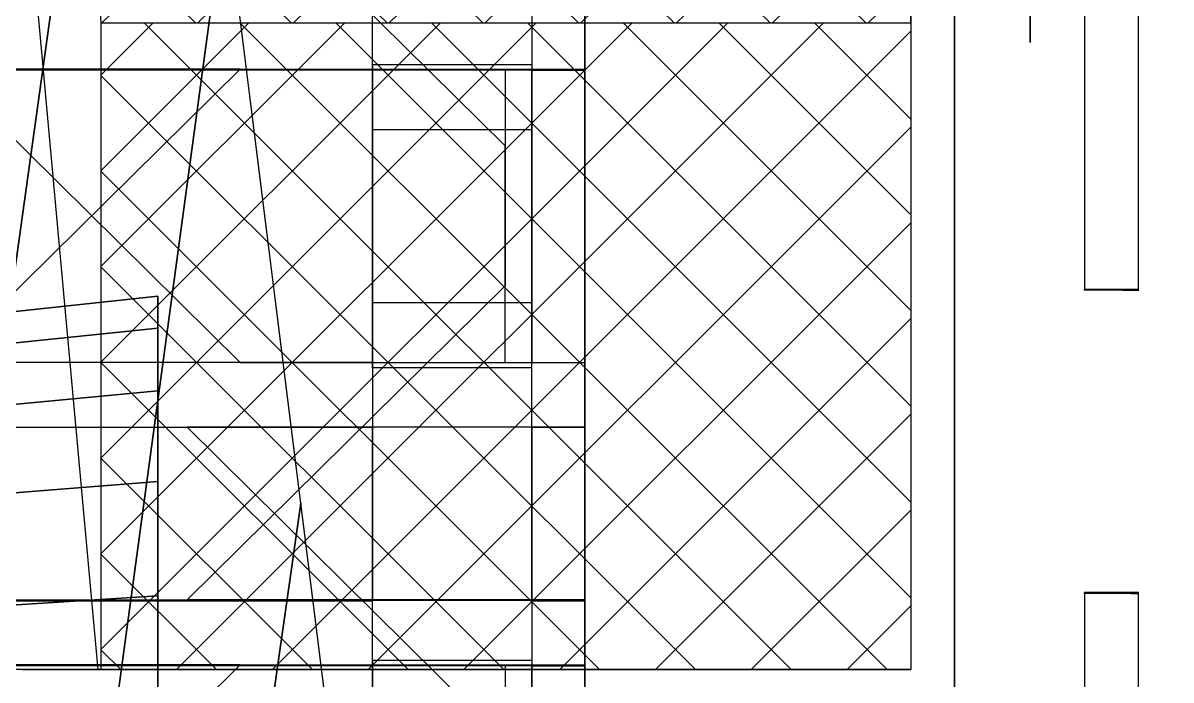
# Model space of a CAD drawing. Extents: x -54 to 215, y -235 to 116.
# Drawn here: x 172.71 to 183.3, y -49.05 to -42.98 of the extents above; entities that cross this region are included whole.
import ezdxf

# ---------------------------------------------------------------- set-up
doc = ezdxf.new("R2010")
doc.units = 0
doc.layers.get('0').update_dxf_attribs({"linetype": 'CONTINUOUS'})
for name, color, linetype in [('A', 7, 'CONTINUOUS'), ('H', 7, 'CONTINUOUS'), ('HATCH', 7, 'CONTINUOUS')]:
    doc.layers.add(name, color=color, linetype=linetype)

# ---------------------------------------------------------------- blocks, each defined once
blk = doc.blocks.new('*X')
at = {"color": 0, "extrusion": (-3.71337e-16, 0.200193, -0.979757)}
for p, q in [((18.551, -56.969, 5.124), (11.016, -49.587, 6.632)), ((18.967, -49.655, 6.618), (11.501, -56.969, 5.124)), ((17.667, -56.969, 5.124), (11.076, -50.511, 6.443)), ((18.967, -50.521, 6.441), (12.385, -56.969, 5.124)), ((16.783, -56.969, 5.124), (11.135, -51.436, 6.254)), ((18.967, -51.387, 6.264), (13.269, -56.969, 5.124)), ((18.967, -52.253, 6.087), (14.153, -56.969, 5.124)), ((15.899, -56.969, 5.124), (11.195, -52.36, 6.066)), ((18.967, -53.119, 5.911), (15.036, -56.969, 5.124)), ((15.016, -56.969, 5.124), (11.254, -53.284, 5.877)), ((18.967, -53.985, 5.734), (15.92, -56.969, 5.124)), ((14.132, -56.969, 5.124), (11.314, -54.209, 5.688)), ((18.967, -54.851, 5.557), (16.804, -56.969, 5.124)), ((13.248, -56.969, 5.124), (11.374, -55.133, 5.499)), ((18.967, -55.717, 5.38), (17.688, -56.969, 5.124)), ((12.364, -56.969, 5.124), (11.433, -56.057, 5.31)), ((18.967, -56.583, 5.203), (18.572, -56.969, 5.124))]:
    blk.add_line(p, q, dxfattribs=at)
at = {"color": 0}
for p, q in [((11.492, -62.754, 5.124), (17.277, -56.969, 5.124)), ((11.492, -61.87, 5.124), (16.393, -56.969, 5.124)), ((11.492, -60.987, 5.124), (15.509, -56.969, 5.124)), ((11.492, -60.103, 5.124), (14.625, -56.969, 5.124)), ((11.492, -59.219, 5.124), (13.741, -56.969, 5.124)), ((11.492, -58.335, 5.124), (12.857, -56.969, 5.124)), ((11.492, -57.451, 5.124), (11.974, -56.969, 5.124)), ((11.891, -56.969, 5.124), (17.862, -62.94, 5.124)), ((12.19, -62.94, 5.124), (18.161, -56.969, 5.124)), ((12.775, -56.969, 5.124), (18.746, -62.94, 5.124)), ((13.659, -56.969, 5.124), (18.967, -62.277, 5.124)), ((14.543, -56.969, 5.124), (18.967, -61.393, 5.124)), ((15.427, -56.969, 5.124), (18.967, -60.509, 5.124)), ((16.311, -56.969, 5.124), (18.967, -59.625, 5.124)), ((17.195, -56.969, 5.124), (18.967, -58.742, 5.124)), ((18.078, -56.969, 5.124), (18.967, -57.858, 5.124)), ((18.962, -56.969, 5.124), (18.967, -56.974, 5.124)), ((13.074, -62.94, 5.124), (18.967, -57.047, 5.124)), ((11.492, -57.454, 5.124), (16.978, -62.94, 5.124)), ((13.958, -62.94, 5.124), (18.967, -57.931, 5.124)), ((11.492, -58.338, 5.124), (16.094, -62.94, 5.124)), ((14.842, -62.94, 5.124), (18.967, -58.815, 5.124)), ((11.492, -59.222, 5.124), (15.21, -62.94, 5.124)), ((15.726, -62.94, 5.124), (18.967, -59.699, 5.124)), ((11.492, -60.105, 5.124), (14.326, -62.94, 5.124)), ((16.609, -62.94, 5.124), (18.967, -60.583, 5.124)), ((11.492, -60.989, 5.124), (13.443, -62.94, 5.124)), ((17.493, -62.94, 5.124), (18.967, -61.467, 5.124)), ((11.492, -61.873, 5.124), (12.559, -62.94, 5.124)), ((18.377, -62.94, 5.124), (18.967, -62.351, 5.124)), ((11.492, -62.757, 5.124), (11.675, -62.94, 5.124))]:
    blk.add_line(p, q, dxfattribs=at)
blk = doc.blocks.new('M-1-01')
at = {"color": 0}
for p, q in [((19.367, 13.86), (19.367, -173.64)), ((11.467, -62.94, 6.7), (9.567, -42.14, 11.5)), ((18.967, -56.64, 5.5), (18.967, -62.94, 5.5)), ((19.367, -56.64, 5.5), (19.367, -98.64, 5.5)), ((11.492, -56.969, 5.124), (18.967, -56.969, 5.124)), ((18.967, -62.94, 5.5), (2.867, -62.94, 5.5)), ((11.467, -62.94, 6.7), (10.767, -62.94, 6.7)), ((11.467, -62.94, 5.5), (11.467, -62.94, 6.7))]:
    blk.add_line(p, q, dxfattribs=at)
at = {"color": 0, "extrusion": (-1, 0, -1.60787e-16)}
for p, q in [((19.367, -98.64, 1), (19.367, 13.86, 1.5)), ((19.367, -12.64, -16.5), (19.367, -91.34, -16.5)), ((19.367, -60.84, 1.168), (19.367, -60.84, -16.5))]:
    blk.add_line(p, q, dxfattribs=at)
at = {"color": 0, "extrusion": (-4.3871e-16, -0.199309, 0.979937)}
for p, q in [((18.967, -27.494, 11.146), (18.967, -56.969, 5.124)), ((18.967, -56.969, 5.124), (18.967, -56.64, 5.5))]:
    blk.add_line(p, q, dxfattribs=at)
at = {"color": 0, "extrusion": (1, 3.22853e-19, -7.26419e-17)}
for p, q in [((19.367, -65.255, 4.448), (19.367, -56.455, 4.488)), ((20.567, -56.44, 1.188), (20.567, -59.44, 1.174)), ((21.067, -59.44, 1.174), (21.067, -56.44, 1.188)), ((20.567, -59.44, 1.174), (21.067, -59.44, 1.174)), ((20.567, -62.24, 1.162), (20.567, -65.24, 1.148)), ((21.067, -62.24, 1.162), (20.567, -62.24, 1.162)), ((21.067, -65.24, 1.148), (21.067, -62.24, 1.162))]:
    blk.add_line(p, q, dxfattribs=at)
at = {"color": 0, "extrusion": (-1.83662e-16, 0.99999, 0.004444)}
for p, q in [((20.567, -59.446, 2.474), (20.567, -59.44, 1.174)), ((21.067, -59.448, 2.974), (21.067, -59.44, 1.174))]:
    blk.add_line(p, q, dxfattribs=at)
at = {"color": 0, "extrusion": (-1.83662e-16, -0.99999, -0.004444)}
for p, q in [((20.567, -62.246, 2.462), (20.567, -62.24, 1.162)), ((21.067, -62.248, 2.962), (21.067, -62.24, 1.162))]:
    blk.add_line(p, q, dxfattribs=at)
at = {"color": 0, "extrusion": (1, 3.22853e-19, -7.26419e-17)}
blk.add_circle((-56.953, 3.985, 20.067), 0.2, dxfattribs=at)
at = {"color": 0, "invisible_edges": 15}
for points in [[(21.367, -91.386, 1.032), (21.367, -12.64, 1.5), (21.367, -12.64, -16.5), (21.367, -91.34, -16.5)], [(18.967, -27.14, 11.5), (18.967, -27.494, 11.146), (18.967, -56.969, 5.124), (18.967, -56.64, 5.5)], [(8.867, -42.14, 11.5), (9.567, -42.14, 11.5), (11.467, -62.94, 6.7), (10.767, -62.94, 6.7)], [(9.567, -42.14, 11.5), (11.492, -56.969, 5.124), (11.467, -62.94, 6.7)], [(20.067, -65.255, 4.448), (20.067, -56.455, 4.488), (20.067, -56.441, 1.488), (20.067, -65.241, 1.448)], [(20.567, -59.44, 1.174), (20.567, -59.446, 2.474), (20.567, -56.446, 2.488), (20.567, -56.44, 1.188)], [(21.067, -59.448, 2.974), (21.067, -59.44, 1.174), (21.067, -56.44, 1.188), (21.067, -56.448, 2.988)], [(18.967, -56.64, 5.5), (18.967, -56.969, 5.124), (18.967, -62.94, 5.124), (18.967, -62.94, 5.5)], [(19.367, -56.64, 5.5), (19.367, -62.94, 5.5), (18.967, -62.94, 5.5), (18.967, -56.64, 5.5)], [(19.367, -56.64, 5.5), (19.367, -98.64, 5.5), (19.367, -98.64), (19.367, -56.64)], [(11.492, -56.969, 5.124), (11.492, -62.94, 5.124), (11.467, -62.94, 6.7)], [(11.492, -56.969, 5.124), (18.967, -56.969, 5.124), (18.967, -62.94, 5.124), (11.492, -62.94, 5.124)], [(20.567, -65.24, 1.148), (20.567, -65.246, 2.448), (20.567, -62.246, 2.462), (20.567, -62.24, 1.162)], [(21.067, -65.248, 2.948), (21.067, -65.24, 1.148), (21.067, -62.24, 1.162), (21.067, -62.248, 2.962)], [(19.367, -98.64, 5.5), (4.867, -98.64, 5.5), (4.867, -62.94, 5.5), (19.367, -62.94, 5.5)], [(11.467, -62.94, 5.5), (10.767, -62.94, 5.5), (10.767, -62.94, 6.7), (11.467, -62.94, 6.7)], [(11.467, -62.94, 5.5), (11.492, -62.94, 5.124), (18.967, -62.94, 5.124), (18.967, -62.94, 5.5)]]:
    blk.add_3dface(points, dxfattribs=at)
at = {"layer": 'A', "color": 0, "extrusion": (-4.3871e-16, -0.199309, 0.979937)}
for p, q in [((9.593, -27.494, 11.146), (11.492, -56.969, 5.124)), ((18.967, -62.94, 5.124), (18.967, -62.94, 5.5))]:
    blk.add_line(p, q, dxfattribs=at)
at = {"layer": 'A', "color": 0}
for p, q in [((11.492, -56.969, 5.124), (11.492, -62.94, 5.124)), ((18.967, -56.969, 5.124), (18.967, -62.94, 5.124)), ((11.467, -62.94, 5.5), (11.492, -62.94, 5.124)), ((11.492, -62.94, 5.124), (18.967, -62.94, 5.124))]:
    blk.add_line(p, q, dxfattribs=at)
at = {"layer": 'HATCH', "color": 0}
blk.add_blockref('*X', (0, 0), dxfattribs=at)
blk.add_blockref('*X', (0, 0), dxfattribs=at)
blk.add_blockref('*X', (0, 0), dxfattribs=at)
blk.add_blockref('*X', (0, 0), dxfattribs=at)
blk.add_blockref('*X', (0, 0), dxfattribs=at)
blk.add_blockref('*X', (0, 0), dxfattribs=at)
blk.add_blockref('*X', (0, 0), dxfattribs=at)
blk.add_blockref('*X', (0, 0), dxfattribs=at)
at = {"color": 0}
mesh = blk.add_polymesh((2, 7), dxfattribs=at)
for k, corner in enumerate([(20.567, -59.446), (20.696, -59.446), (20.817, -59.446), (20.92, -59.447), (21, -59.447), (21.05, -59.448), (21.067, -59.448), (20.567, -59.44), (20.65, -59.44), (20.733, -59.44), (20.817, -59.44), (20.9, -59.44), (20.983, -59.44), (21.067, -59.44)]):
    mesh.set_mesh_vertex(divmod(k, 7), corner)
mesh = blk.add_polymesh((2, 7), dxfattribs=at)
for k, corner in enumerate([(20.567, -62.246), (20.696, -62.246), (20.817, -62.246), (20.92, -62.246), (21, -62.247), (21.05, -62.247), (21.067, -62.248), (20.567, -62.24), (20.65, -62.24), (20.733, -62.24), (20.817, -62.24), (20.9, -62.24), (20.983, -62.24), (21.067, -62.24)]):
    mesh.set_mesh_vertex(divmod(k, 7), corner)
blk = doc.blocks.new('M-1-07')
at = {"color": 0, "invisible_edges": 15}
blk.add_3dface([(31.25, 12.5, 23.5), (46.75, 15, 1), (40.25, 67, 8), (31.25, 67.5, 23.5)], dxfattribs=at)
at = {"layer": 'A', "color": 0}
blk.add_line((46.75, 15, 1), (40.25, 67, 8), dxfattribs=at)
mesh = blk.add_polymesh((13, 3), dxfattribs=at)
for k, corner in enumerate([(25.5, 65.5), (26, 50.892), (26.5, 36.285), (31.073, 66.067), (30.082, 50.064), (29.09, 34.062), (36.646, 66.634), (34.061, 49.128), (31.476, 31.622), (40.496, 65.036), (37.067, 47.009), (33.639, 28.983), (41.19, 59.476), (38.377, 42.821), (35.563, 26.166), (41.885, 53.917), (39.559, 38.554), (37.232, 23.192), (42.58, 48.357), (40.608, 34.221), (38.635, 20.084), (43.275, 42.798), (41.518, 29.832), (39.76, 16.866), (43.97, 37.238), (42.285, 25.4), (40.599, 13.562), (44.665, 31.679), (42.906, 20.938), (41.146, 10.198), (45.36, 26.119), (43.378, 16.459), (41.396, 6.799), (46.055, 20.56), (43.701, 11.975), (41.347, 3.391), (46.75, 15), (43.875, 7.5), (41, 0)]):
    mesh.set_mesh_vertex(divmod(k, 3), corner)
blk = doc.blocks.new('M-1-02')
at = {"layer": 'A', "color": 0}
mesh = blk.add_polymesh((2, 30), dxfattribs=dict(at, n_close=True))
for k, corner in enumerate([(3.1, 0), (3.1, 1.414), (3.1, 2.766), (3.1, 3.997), (3.1, 5.053), (3.1, 5.889), (3.1, 6.467), (3.1, 6.763), (3.1, 6.763), (3.1, 6.467), (3.1, 5.889), (3.1, 5.053), (3.1, 3.997), (3.1, 2.766), (3.1, 1.414), (3.1, 0), (3.1, -1.414), (3.1, -2.766), (3.1, -3.997), (3.1, -5.053), (3.1, -5.889), (3.1, -6.467), (3.1, -6.763), (3.1, -6.763), (3.1, -6.467), (3.1, -5.889), (3.1, -5.053), (3.1, -3.997), (3.1, -2.766), (3.1, -1.414), (1.7, 0), (1.7, 1.383), (1.7, 2.705), (1.7, 3.909), (1.7, 4.942), (1.7, 5.759), (1.7, 6.325), (1.7, 6.614), (1.7, 6.614), (1.7, 6.325), (1.7, 5.759), (1.7, 4.942), (1.7, 3.909), (1.7, 2.705), (1.7, 1.383), (1.7, 0), (1.7, -1.383), (1.7, -2.705), (1.7, -3.909), (1.7, -4.942), (1.7, -5.759), (1.7, -6.325), (1.7, -6.614), (1.7, -6.614), (1.7, -6.325), (1.7, -5.759), (1.7, -4.942), (1.7, -3.909), (1.7, -2.705), (1.7, -1.383)]):
    mesh.set_mesh_vertex(divmod(k, 30), corner)
blk = doc.blocks.new('M-1-06')
at = {"color": 0}
for p, q in [((-5.98, 7.464, 1.4), (5.02, 7.464, 1.4)), ((0.77, 7.464), (3.27, 7.464)), ((6.27, 4.564), (3.27, 7.464)), ((7.02, 7.464), (3.27, 7.464)), ((6.52, 7.464, 0.7), (5.02, 7.464, 0.7)), ((5.02, 2.564, 0.7), (5.02, 7.464, 0.7)), ((6.52, 7.464, 0.7), (6.52, 2.564, 0.7)), ((6.52, 7.464, 1.4), (7.02, 7.464, 1.4)), ((3.77, 2.564), (0.77, 5.464)), ((5.02, 5.314, 0.7), (6.52, 5.314, 0.7)), ((5.02, 5.314, 1.2), (5.02, 4.714, 1.2)), ((6.52, 5.314, 1.2), (6.52, 4.714, 1.2)), ((5.02, 4.714, 0.7), (6.52, 4.714, 0.7)), ((6.27, 2.564), (6.27, 4.564)), ((5.02, 2.564, 1.4), (-5.98, 2.564, 1.4)), ((3.77, 2.564), (-0.13, 2.564)), ((3.77, 2.564), (6.27, 2.564)), ((5.02, 2.564, 0.7), (6.52, 2.564, 0.7)), ((6.27, 2.564), (7.02, 2.564)), ((6.52, 2.564, 1.4), (7.02, 2.564, 1.4))]:
    blk.add_line(p, q, dxfattribs=at)
at = {"color": 0, "extrusion": (1, -1.22406e-16, -1.83664e-16)}
for centre in [(6.764, 0.7, 7.02), (3.264, 0.7, 7.02)]:
    blk.add_circle(centre, 0.65, dxfattribs=at)
for centre in [(6.764, 0.7, 5.02), (3.264, 0.7, 5.02)]:
    blk.add_arc(centre, 0.65, 0, 180, dxfattribs=at)
at = {"color": 0, "invisible_edges": 15}
for points in [[(5.02, 7.464, 0.7), (5.02, 7.464, 1.4), (-5.98, 7.464, 1.4), (-5.98, 7.464, 0.7)], [(5.02, 7.464, 1.4), (5.02, 2.564, 1.4), (-5.98, 2.564, 1.4), (-5.98, 7.464, 1.4)], [(7.02, 7.464, 0.7), (7.02, 7.464), (-0.13, 7.464), (-0.13, 7.464, 0.7)], [(-0.13, 7.464, 0.7), (-0.13, 7.464), (7.02, 7.464), (7.02, 7.464, 0.7)], [(0.07, 7.464), (7.02, 7.464), (7.02, 2.564), (0.07, 2.564)], [(0.77, 7.464, -0.6), (3.27, 7.464, -0.6), (3.77, 2.564, -0.6), (0.77, 5.464, -0.6)], [(6.27, 2.564, -0.6), (3.77, 2.564, -0.6), (3.27, 7.464, -0.6), (6.27, 4.564, -0.6)], [(6.52, 2.564, 0.7), (5.02, 2.564, 0.7), (5.02, 7.464, 0.7), (6.52, 7.464, 0.7)], [(7.02, 7.464, 0.7), (7.02, 7.464, 1.4), (6.52, 7.464, 1.4), (6.52, 7.464, 0.7)], [(6.52, 7.464, 1.4), (6.52, 2.564, 1.4), (7.02, 2.564, 1.4), (7.02, 7.464, 1.4)], [(5.02, 5.314, 1.2), (5.02, 4.714, 1.2), (6.52, 4.714, 1.2), (6.52, 5.314, 1.2)], [(5.02, 2.564, 0.7), (5.02, 2.564, 1.4), (-5.98, 2.564, 1.4), (-5.98, 2.564, 0.7)], [(-0.13, 2.564, 0.7), (-0.13, 2.564), (7.02, 2.564), (7.02, 2.564, 0.7)], [(7.02, 2.564, 0.7), (7.02, 2.564, 1.4), (6.52, 2.564, 1.4), (6.52, 2.564, 0.7)]]:
    blk.add_3dface(points, dxfattribs=at)
at = {"layer": 'A', "color": 0}
blk.add_line((7.02, 2.564), (7.02, 7.464), dxfattribs=at)
at = {"color": 0}
mesh = blk.add_polymesh((2, 7), dxfattribs=at)
for k, corner in enumerate([(7.02, 7.464), (7.02, 7.464), (7.02, 7.464), (7.02, 7.464), (7.02, 7.464), (7.02, 7.464), (7.02, 7.464), (7.02, 7.464), (7.02, 7.614), (7.02, 7.724), (7.02, 7.764), (7.02, 7.724), (7.02, 7.614), (7.02, 7.464)]):
    mesh.set_mesh_vertex(divmod(k, 7), corner)
mesh = blk.add_polymesh((2, 7), dxfattribs=at)
for k, corner in enumerate([(7.02, 2.564), (7.02, 2.564), (7.02, 2.564), (7.02, 2.564), (7.02, 2.564), (7.02, 2.564), (7.02, 2.564), (7.02, 2.564), (7.02, 2.414), (7.02, 2.305), (7.02, 2.264), (7.02, 2.305), (7.02, 2.414), (7.02, 2.564)]):
    mesh.set_mesh_vertex(divmod(k, 7), corner)
blk = doc.blocks.new('M-1-061')
at = {"color": 0, "extrusion": (3.21571e-16, -0.006109, -0.999981), "rotation": 180}
for p in [(-59.66, 152.483, -3.233), (-59.66, 146.983, -3.233), (-59.66, 141.483, -3.233)]:
    blk.add_blockref('M-1-06', p, dxfattribs=at)
at = {"color": 0}
for p in [(59.66, 139.166, -36.27), (59.66, 133.666, -36.27)]:
    blk.add_blockref('M-1-06', p, dxfattribs=at)
blk = doc.blocks.new('M-1-05')
at = {"color": 0, "xscale": 0.9784946237000001}
blk.add_blockref('M-1-061', (-48.407, 0), dxfattribs=at)
at = {"layer": 'H', "color": 0}
blk.add_blockref('M-1-02', (9.8, 135.577, -25.17), dxfattribs=at)

msp = doc.modelspace()

# ---------------------------------------------------------------- block references
at = {"color": 0}
msp.add_blockref('M-1-05', (161.055, -187.846), dxfattribs=at)
at = {"color": 0, "extrusion": (3.86209e-19, -0.002094, 0.999998)}
for name, p in [('M-1-01', (161.938, 14.009, 5.327)), ('M-1-07', (131.305, -84.631, 11.327))]:
    msp.add_blockref(name, p, dxfattribs=at)

doc.saveas('drawing.dxf')
